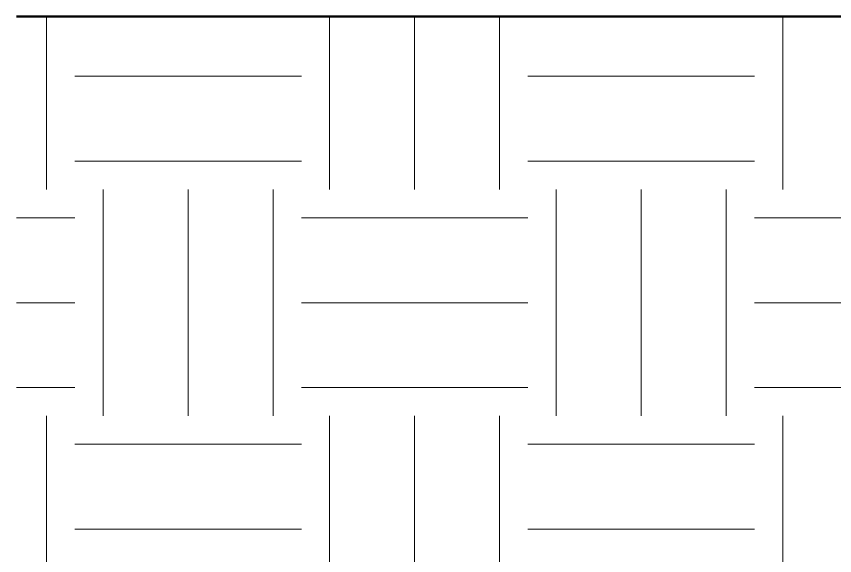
# Model space of a CAD drawing. Header units: inches. Extents: x -4168 to 1833, y -300 to 637.
# Drawn here: x -1179 to -1092.3, y -87.2 to -30 of the extents above; entities that cross this region are included whole.
import ezdxf

# ---------------------------------------------------------------- set-up
doc = ezdxf.new("R2010")
doc.units = ezdxf.units.IN
doc.header["$MEASUREMENT"] = 0
for name, color, linetype, lineweight in [('0-5', 170, 'Continuous', 5), ('C-TOPO', 7, 'Continuous', 9), ('C-TOPO-1', 55, 'Continuous', 9), ('C-TOPO-2', 7, 'Continuous', 50)]:
    doc.layers.add(name, color=color, linetype=linetype, lineweight=lineweight)
pattern_1 = [(0, (-10964.796, 146.633), (24, 24), [24, -24]), (0, (-10964.796, 155.633), (24, 24), [24, -24]), (0, (-10964.796, 164.633), (24, 24), [24, -24]), (90, (-10961.796, 167.633), (-24, 24), [24, -24]), (90, (-10952.796, 167.633), (-24, 24), [24, -24]), (90, (-10943.796, 167.633), (-24, 24), [24, -24])]

# ---------------------------------------------------------------- blocks, each defined once
blk = doc.blocks.new('CTR  - Topography_rvt-2-BUILDING SECTION - EAST_WEST AT RAMP - LOOKING SOUTH')
at = {"layer": 'C-TOPO'}
h = blk.add_hatch(dxfattribs=at)
h.set_pattern_fill('FP_27', color=256, style=0, pattern_type=2)
h.set_pattern_definition(pattern_1)
h.paths.add_polyline_path([(-12375.069, -206.536), (-12375.069, -30), (-12461.759, -30), (-12461.759, -206.536), (-12382.971, -206.536)], flags=0)
h = blk.add_hatch(dxfattribs=at)
h.set_pattern_fill('FP_27', color=256, style=0, pattern_type=2)
h.set_pattern_definition(pattern_1)
h.paths.add_polyline_path([(-12338.403, -206.536), (-12326.589, -206.536), (-12326.589, -30), (-12375.069, -30), (-12375.069, -206.536), (-12348.673, -206.536)], flags=0)
at = {"layer": 'C-TOPO-1'}
for q in [(-12461.759, -30), (-12375.069, -30)]:
    blk.add_line((-12392.061, -30), q, dxfattribs=at)
at = {"layer": 'C-TOPO-2'}
for p, q in [((-12461.759, -30), (-12392.062, -30)), ((-12392.062, -30), (-12375.069, -30)), ((-12375.069, -30), (-12373.809, -30))]:
    blk.add_line(p, q, dxfattribs=at)

msp = doc.modelspace()

# ---------------------------------------------------------------- block references
at = {"layer": '0-5'}
msp.add_blockref('CTR  - Topography_rvt-2-BUILDING SECTION - EAST_WEST AT RAMP - LOOKING SOUTH', (11282.793, 0), dxfattribs=at)

doc.saveas('drawing.dxf')
